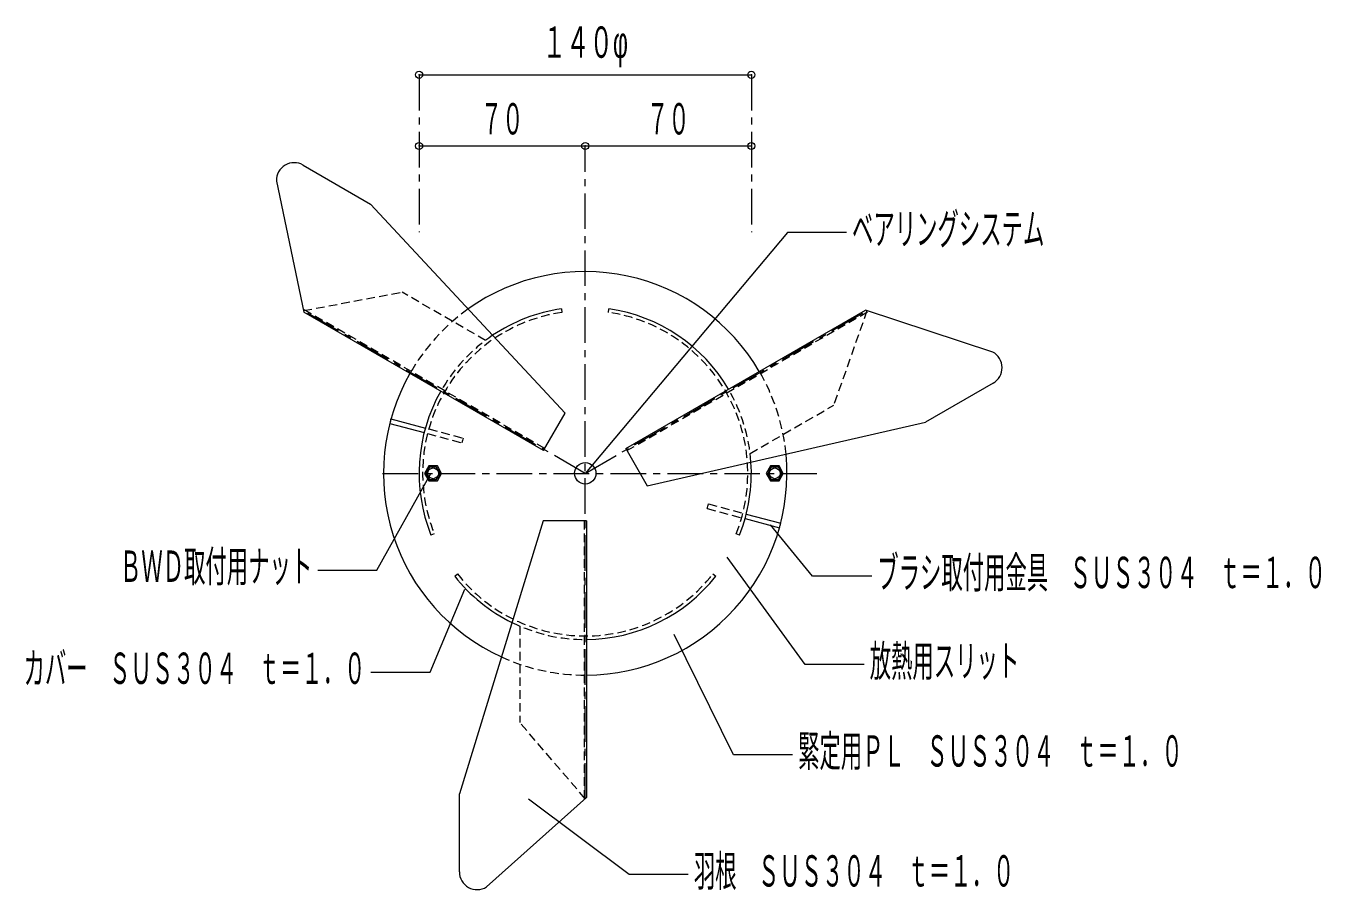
# Model space of a CAD drawing. Units: millimetres at full size, sheet at 1:3. Extents: x -1542 to 1451, y -1100 to 507.
# Drawn here: x -236 to 310, y 112 to 476 of the extents above; entities that cross this region are included whole.
import ezdxf
from ezdxf.enums import TextEntityAlignment as Align

# ---------------------------------------------------------------- set-up
doc = ezdxf.new("R2010")
doc.units = ezdxf.units.MM
doc.header["$LTSCALE"] = 3
doc.header["$PDMODE"] = 32
doc.header["$PDSIZE"] = 3
doc.linetypes.add('CHAIN1', pattern=[8, 5, -1, 1, -1])
doc.linetypes.add('DASHED1', pattern=[1.8, 1.2, -0.6])
for name, color, linetype, lineweight in [('5-0_ 通芯', 7, 'Continuous', 9), ('5-3_水切り', 3, 'Continuous', 9), ('5-E_ 文字', 7, 'Continuous', 9), ('5-F_ 寸法', 7, 'Continuous', 9)]:
    doc.layers.add(name, color=color, linetype=linetype, lineweight=lineweight)
doc.styles.add('超極細ゴシック', font='')
doc.styles.get('超極細ゴシック').set_extended_font_data('超極細ゴシック')

msp = doc.modelspace()

# ---------------------------------------------------------------- linework, layer by layer
at = {"layer": '5-0_ 通芯', "color": 4, "linetype": 'CHAIN1'}
for p, q in [((0, 150.258), (0, 425.212)), ((0, 287.323), (-118.702, 355.856)), ((0, 287.323), (118.702, 355.856)), ((-85.364, 287.323), (99.67, 287.323))]:
    msp.add_line(p, q, dxfattribs=at)
at = {"layer": '5-0_ 通芯'}
for p, q in [((-65.592, 289.921), (-67.092, 287.323)), ((-62.592, 289.921), (-65.592, 289.921)), ((-61.092, 287.323), (-62.592, 289.921)), ((78.383, 289.921), (76.883, 287.323)), ((81.383, 289.921), (78.383, 289.921)), ((82.883, 287.323), (81.383, 289.921)), ((-67.092, 287.323), (-65.592, 284.725)), ((-65.592, 284.725), (-62.592, 284.725)), ((-62.592, 284.725), (-61.092, 287.323)), ((76.883, 287.323), (78.383, 284.725)), ((78.383, 284.725), (81.383, 284.725)), ((81.383, 284.725), (82.883, 287.323))]:
    msp.add_line(p, q, dxfattribs=at)
for points in [[(-67.669, 287.323), (-65.88, 284.225), (-62.303, 284.225), (-60.514, 287.323), (-62.303, 290.421), (-65.88, 290.421)], [(76.306, 287.323), (78.094, 284.225), (81.672, 284.225), (83.46, 287.323), (81.672, 290.421), (78.094, 290.421)]]:
    msp.add_lwpolyline(points, close=True, dxfattribs=at)
for centre in [(-64.092, 287.323), (79.883, 287.323)]:
    msp.add_circle(centre, 2.25, dxfattribs=at)
at = {"layer": '5-3_水切り'}
for p, q in [((-118.859, 417.184), (-90.397, 400.751)), ((-130.105, 410.454), (-118.565, 355.199)), ((-17.571, 296.89), (-118.565, 355.199)), ((-10, 356.605), (-9.786, 355.121)), ((9.786, 355.121), (10, 356.605)), ((17.071, 297.756), (118.065, 356.065)), ((171.687, 338.432), (118.065, 356.065)), ((171.892, 325.328), (143.43, 308.895)), ((-82.357, 308.355), (-67.867, 304.473)), ((-81.839, 310.287), (-67.349, 306.405)), ((67.349, 268.242), (81.839, 264.359)), ((67.867, 270.174), (82.357, 266.291)), ((0.5, 267.323), (0.5, 150.705)), ((-63.607, 261.899), (-65, 261.342)), ((65, 261.342), (63.607, 261.899)), ((-55, 244.022), (-53.821, 244.95)), ((53.821, 244.95), (55, 244.022)), ((-53.033, 119.458), (-53.033, 152.323)), ((-41.582, 113.083), (0.5, 150.705))]:
    msp.add_line(p, q, dxfattribs=at)
at = {"layer": '5-3_水切り', "linetype": 'DASHED1'}
for p, q in [((-118.702, 355.856), (-77.183, 363.639)), ((-41.998, 343.325), (-77.183, 363.639)), ((-17.071, 297.756), (-118.839, 356.512)), ((17.571, 296.89), (119.339, 355.646)), ((118.702, 355.856), (104.683, 316.008)), ((69.498, 295.693), (104.683, 316.008)), ((-65.9, 306.016), (-51.409, 302.134)), ((-66.418, 304.085), (-51.927, 300.202)), ((51.927, 274.445), (66.418, 270.562)), ((51.409, 272.513), (65.9, 268.63)), ((-0.5, 267.323), (-0.5, 149.811)), ((-27.5, 222.951), (-27.5, 182.323)), ((0, 150.258), (-27.5, 182.323))]:
    msp.add_line(p, q, dxfattribs=at)
at = {"layer": '5-3_水切り'}
for points in [[(-17.571, 296.89), (-8.482, 312.633), (-90.397, 400.751)], [(17.071, 297.756), (26.159, 282.014), (143.43, 308.895)], [(0.5, 267.323), (-17.678, 267.323), (-53.033, 152.323)]]:
    msp.add_lwpolyline(points, dxfattribs=at)
msp.add_circle((0, 287.323), 4.5, dxfattribs=at)
for centre, radius, start, end in [((-122.609, 410.688), 7.5, 60, 181.78664), ((0, 287.323), 70, 98.21321, 123.85302), ((0, 287.323), 70, 30.40926, 81.78679), ((168.142, 331.823), 7.5, 300, 61.78664), ((0, 287.323), 70, 150.40926, 201.78679), ((0, 287.323), 85, 164.32592, 165.67408), ((0, 287.323), 53.5, 163.92899, 166.07101), ((0, 287.323), 70, 338.21321, 3.85302), ((0, 287.323), 53.5, 343.92899, 346.07101), ((0, 287.323), 85, 344.32592, 345.67408), ((0, 287.323), 70, 218.21321, 243.85302), ((0, 287.323), 70, 270.40926, 321.78679), ((-45.533, 119.458), 7.5, 180, 301.78664)]:
    msp.add_arc(centre, radius, start, end, dxfattribs=at)
at = {"layer": '5-3_水切り', "color": 7}
for start, end in [(30.33704, 125.46148), (150.33704, 245.46148), (270.33704, 5.46148)]:
    msp.add_arc((0, 287.323), 85, start, end, dxfattribs=at)
at = {"layer": '5-3_水切り', "color": 7, "linetype": 'DASHED1'}
for start, end in [(125.46148, 150.33704), (5.46148, 30.33704), (245.46148, 270.33704)]:
    msp.add_arc((0, 287.323), 85, start, end, dxfattribs=at)
at = {"layer": '5-3_水切り', "linetype": 'DASHED1'}
for radius, start, end in [(68.5, 98.21321, 201.78679), (68.5, 338.21321, 81.78679), (70, 123.85302, 150.40926), (70, 3.85302, 30.40926), (68.5, 218.21321, 321.78679), (70, 243.85302, 270.40926)]:
    msp.add_arc((0, 287.323), radius, start, end, dxfattribs=at)
at = {"layer": '5-E_ 文字'}
for p, q in [((95.814, 243.988), (78.016, 265.697)), ((92.621, 206.741), (59.784, 252.023)), ((120.695, 243.988), (95.814, 243.988)), ((62.461, 168.798), (37.455, 219.432)), ((117.502, 206.741), (92.621, 206.741)), ((87.343, 168.798), (62.461, 168.798)), ((18.512, 118.278), (-23.824, 150.005)), ((43.393, 118.278), (18.512, 118.278))]:
    msp.add_line(p, q, dxfattribs=at)
for points in [[(110.053, 388.72), (85.172, 388.72), (0, 287.323)], [(-112.655, 246.603), (-87.774, 246.603), (-65.166, 286.912)], [(-90.266, 203.629), (-65.384, 203.629), (-50.721, 238.522)]]:
    msp.add_lwpolyline(points, dxfattribs=at)
at = {"layer": '5-F_ 寸法', "linetype": 'CHAIN1'}
for p, q in [((-70, 455.212), (-70, 388.944)), ((69.998, 455.212), (69.998, 388.944))]:
    msp.add_line(p, q, dxfattribs=at)
at = {"layer": '5-F_ 寸法'}
for p, q in [((-70, 455.212), (69.998, 455.212)), ((-70, 425.212), (0, 425.212)), ((0, 425.212), (69.998, 425.212))]:
    msp.add_line(p, q, dxfattribs=at)
for p in [(-70, 455.212), (69.998, 455.212), (-70, 425.212), (0, 425.212), (69.998, 425.212)]:
    msp.add_point(p, dxfattribs=at)

# ---------------------------------------------------------------- texts
at = {"layer": '5-E_ 文字', "style": '超極細ゴシック', "width": 0.5}
for s, p in [('ベアリングシステム', (112.422, 379.747)), ('ＢＷＤ取付用ナット', (-196.024, 237.63)), ('ブラシ取付用金具\u3000ＳＵＳ３０４\u3000ｔ＝１．０', (123.064, 235.016)), ('カバー\u3000ＳＵＳ３０４\u3000ｔ＝１．０', (-236.635, 194.657)), ('放熱用スリット', (119.871, 197.769)), ('緊定用ＰＬ\u3000ＳＵＳ３０４\u3000ｔ＝１．０', (89.712, 159.826)), ('羽根\u3000ＳＵＳ３０４\u3000ｔ＝１．０', (45.762, 109.305))]:
    msp.add_text(s, height=13.2, dxfattribs=at).set_placement(p, align=Align.BOTTOM_LEFT)
at = {"layer": '5-F_ 寸法', "style": '超極細ゴシック'}
for s, width, p in [('１４０φ', 0.55, (-18.001, 458.404)), ('７０', 0.5, (-44, 426.112)), ('７０', 0.5, (25.999, 426.112))]:
    msp.add_text(s, height=13.2, dxfattribs=dict(at, width=width)).set_placement(p, align=Align.BOTTOM_LEFT)

doc.saveas('drawing.dxf')
